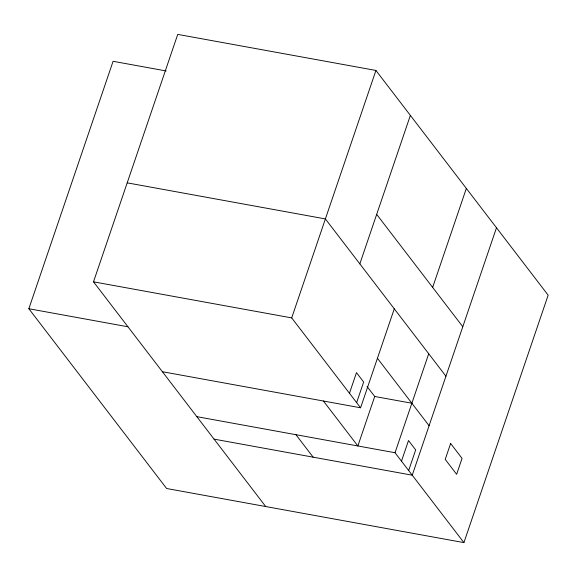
<?xml version="1.0" encoding="UTF-8"?>
<svg xmlns="http://www.w3.org/2000/svg" width="577" height="577" viewBox="0 0 577 577"><rect width="100%" height="100%" fill="white"/><g stroke="black" fill="none" stroke-linecap="round" stroke-linejoin="round"><path stroke-width="0.87" d="M265.723 506.548L93.503 281.828L177.738 34.389L375.93 70.452L548.15 295.172L463.915 542.611L166.63 488.51L28.85 308.738L113.085 61.299L166.176 70.957M394.279 308.803L360.582 407.78L291.695 317.898L375.93 70.452M359.832 263.862L410.37 115.4M349.46 393.269L356.478 372.648L363.654 382.017L356.636 402.631M367.059 386.489L374.711 396.478L357.863 445.963L323.423 401.022M432.649 287.404L466.346 188.427M463.915 542.611L395.021 452.729L428.718 353.751M401.484 461.153L408.502 440.532L415.678 449.894L408.66 470.515M496.487 227.756L412.245 475.196L214.053 439.133M127.192 182.851L325.385 218.921L445.942 376.218M93.503 281.828L291.695 317.898M28.85 308.738L127.943 326.777M374.711 396.478L411.87 403.236M162.389 371.718L360.582 407.78M196.836 416.659L395.021 452.729M376.68 214.377L462.79 326.733M377.43 358.295L429.093 425.711M295.929 434.69L313.152 457.164M450.637 443.475L445.213 459.4L456.638 474.308L462.062 458.383L450.637 443.475"/></g></svg>
